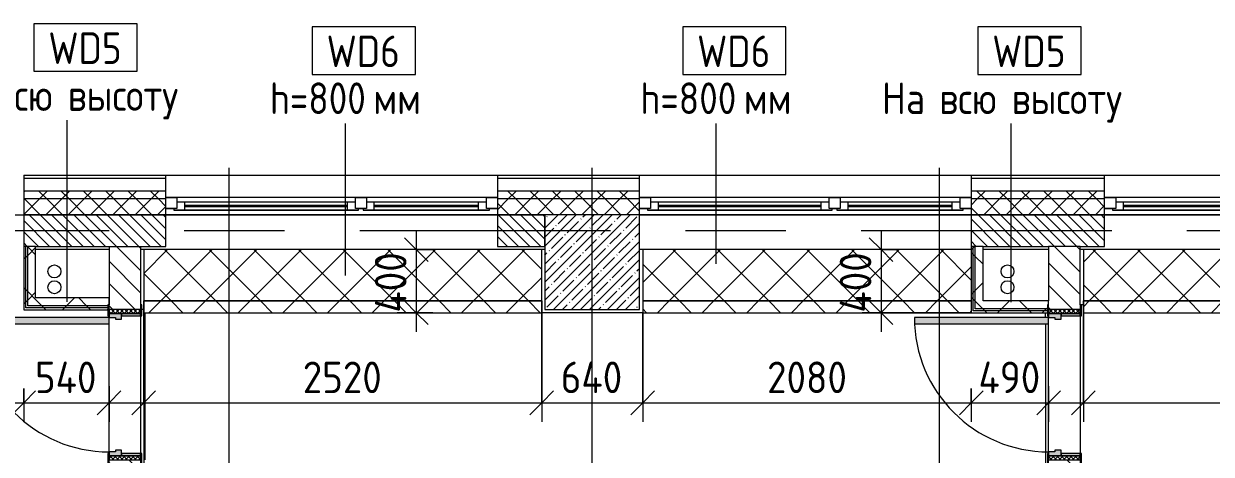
# Model space of a CAD drawing. Header units: millimetres. Extents: x 35787 to 244346, y -8553 to 29000.
# Drawn here: x 50860 to 58380, y 25585 to 28309 of the extents above; entities that cross this region are included whole.
import ezdxf

# ---------------------------------------------------------------- set-up
doc = ezdxf.new("R2010")
doc.units = ezdxf.units.MM
doc.linetypes.add('Осевая', pattern=[3175, 635, -476.25, 1587.5, -476.25])
for name, color, linetype, lineweight in [('A-ANNO-DIMS', 7, 'Continuous', 9), ('A-ANNO-DIMS-100', 7, 'Continuous', 9), ('A-DETL', 7, 'Continuous', 9), ('A-GLAZ', 7, 'Continuous', 9), ('A-WALL', 7, 'Continuous', 9), ('A-WALL-1', 7, 'Continuous', 13), ('A-WALL-IDEN', 7, 'Continuous', 9), ('I-WALL', 7, 'Continuous', 9), ('S-COLS', 7, 'Continuous', 9), ('Оси', 7, 'Continuous', 9), ('Оси-2', 7, 'Осевая', 9)]:
    doc.layers.add(name, color=color, linetype=linetype, lineweight=lineweight)
for name, color, linetype, lineweight, true_color in [('A-DOOR-1', 7, 'Continuous', 9, 0xaaaaaa), ('A-DOOR-2', 7, 'Continuous', 9, 0xe2e2e2), ('A-DOOR-FRAM-1', 7, 'Continuous', 9, 0xe2e2e2), ('A-DOOR-FRAM-2', 7, 'Continuous', 9, 0xaaaaaa), ('A-FLOR-1', 7, 'Continuous', 9, 0xaaaaaa), ('A-WALL-3', 7, 'Continuous', 13, 0x008040), ('A-WALL-4', 7, 'Continuous', 9, 0xff80c0), ('I-WALL-3', 7, 'Continuous', 9, 0x008040)]:
    doc.layers.add(name, color=color, linetype=linetype, lineweight=lineweight, true_color=true_color)
doc.styles.add('GOST Common_1', font='GOST_Common.ttf', dxfattribs={"width": 0.9, "height": 200})
doc.styles.add('ISOCPEUR_1', font='isocpeur.ttf', dxfattribs={"width": 0.9, "height": 200})
doc.dimstyles.new('ISO-2_0_0_9К_Средний_округл2_1', dxfattribs={"dimscale": 304.8, "dimtxt": 199.196235, "dimasz": 0.492126, "dimexe": 0.393701, "dimexo": 0, "dimgap": 0, "dimtad": 1, "dimdec": 0, "dimrnd": 10, "dimzin": 0, "dimdsep": 46, "dimtxsty": 'ISOCPEUR_1', "dimblk1": 'OBLIQUE', "dimblk2": 'OBLIQUE', "dimsah": 1, "dimcen": 0.09, "dimdle": 0.393701, "dimazin": 0, "dimtfac": 1, "dimtdec": 4, "dimtix": 1, "dimtmove": 0, "dimatfit": 3, "dimfxl": 1, "dimtvp": 1, "dimtolj": 1, "dimtzin": 0, "dimarcsym": 2})
pattern_1 = [(135, (1826.41, 164.685), (-14.14214, -14.14214), []), (225, (1826.41, 164.685), (14.14214, -14.14214), [])]
pattern_2 = [(45, (-296.384, 164.685), (-14.1421, 14.1421), []), (135, (-296.384, 164.685), (-14.1421, -14.1421), [])]
pattern_3 = [(135, (0, 0), (-70.71068, -70.71068), [])]
pattern_4 = [(45, (0, 0), (-70.71068, 70.71068), []), (135, (0, 0), (-70.71068, -70.71068), [])]
pattern_5 = [(45, (0, 0), (-141.42136, 141.42136), []), (135, (0, 0), (-141.42136, -141.42136), [])]
pattern_6 = [(45, (-2720, 0), (-141.42136, 141.42136), []), (135, (-2720, 0), (-141.42136, -141.42136), [])]
pattern_7 = [(45, (-6000, 0), (-141.42136, 141.42136), []), (135, (-6000, 0), (-141.42136, -141.42136), [])]

# ---------------------------------------------------------------- blocks, each defined once
blk = doc.blocks.new('110_Дверь_СКБ_1Ст_Внутренняя1 - Д-11л 950х2100-32173567-План монтажа стен и перегородок 1 этажа  в осях 12-23')
at = {"layer": 'A-DOOR-1'}
h = blk.add_hatch(dxfattribs=at)
h.set_pattern_fill('FP_30', color=256, style=0, pattern_type=2)
h.set_pattern_definition(pattern_1)
h.paths.add_polyline_path([(462.5, -100), (487.5, -100), (487.5, 100), (462.5, 100)])
at = {"layer": 'A-DOOR-2'}
h = blk.add_hatch(color=256, dxfattribs=at)
h.paths.add_polyline_path([(-437.5, 100), (-437.5, 20), (-402.5, 20), (-402.5, 60), (-412.5, 60), (-412.5, 100)])
h.paths.add_polyline_path([(427.5, 60), (427.5, 20), (462.5, 20), (462.5, 100), (437.5, 100), (437.5, 60)])
at = {"layer": 'A-DOOR-FRAM-1'}
for points in [[(397.5, 100), (437.5, 100), (437.5, 950), (397.5, 950), (397.5, 167)], [(-492.5, 100), (-422.5, 100), (-422.5, 108), (-492.5, 108)], [(447.5, 100), (517.5, 100), (517.5, 108), (447.5, 108)], [(-437.5, -100), (-422.5, -100), (-422.5, 20), (-437.5, 20)], [(447.5, -100), (462.5, -100), (462.5, 20), (447.5, 20)], [(-492.5, -108), (-422.5, -108), (-422.5, -100), (-492.5, -100)], [(447.5, -108), (517.5, -108), (517.5, -100), (447.5, -100)]]:
    blk.add_hatch(color=256, dxfattribs=at).paths.add_polyline_path(points)
at = {"layer": 'A-DOOR-FRAM-2'}
h = blk.add_hatch(dxfattribs=at)
h.set_pattern_fill('FP_31', color=256, style=0, pattern_type=2)
h.set_pattern_definition(pattern_2)
h.paths.add_polyline_path([(-462.5, -100), (-437.5, -100), (-437.5, 100), (-462.5, 100)])
at = {"layer": 'A-DOOR-1'}
for p, q in [((437.5, 950), (397.5, 950)), ((397.5, 950), (397.5, 100)), ((437.5, 100), (437.5, 950)), ((397.5, 100), (437.5, 100))]:
    blk.add_line(p, q, dxfattribs=at)
blk.add_arc((437.5, 100), 850, 90, 180, dxfattribs=at)
at = {"layer": 'A-DOOR-FRAM-2'}
for p, q in [((-422.5, 108), (-492.5, 108)), ((-492.5, 108), (-492.5, 100)), ((-492.5, 100), (-422.5, 100)), ((-437.5, 100), (-462.5, 100)), ((-462.5, 100), (-462.5, -100)), ((-412.5, 100), (-437.5, 100)), ((-437.5, 100), (-437.5, 20)), ((-437.5, -100), (-437.5, 100)), ((-422.5, 100), (-437.5, 100)), ((-437.5, 100), (-437.5, 99)), ((-437.5, 99), (-422.5, 99)), ((-422.5, 100), (-422.5, 108)), ((-422.5, 99), (-422.5, 100)), ((-412.5, 60), (-412.5, 100)), ((437.5, 100), (437.5, 60)), ((462.5, 100), (437.5, 100)), ((517.5, 108), (447.5, 108)), ((447.5, 108), (447.5, 100)), ((462.5, 100), (447.5, 100)), ((447.5, 100), (447.5, 99)), ((447.5, 100), (517.5, 100)), ((447.5, 99), (462.5, 99)), ((462.5, 20), (462.5, 100)), ((487.5, 100), (462.5, 100)), ((462.5, 100), (462.5, -100)), ((462.5, 99), (462.5, 100)), ((487.5, -100), (487.5, 100)), ((517.5, 100), (517.5, 108)), ((-437.5, 20), (-402.5, 20)), ((-422.5, 20), (-437.5, 20)), ((-437.5, 20), (-437.5, -100)), ((-422.5, -100), (-422.5, 20)), ((-402.5, 60), (-412.5, 60)), ((-402.5, 20), (-402.5, 60)), ((437.5, 60), (427.5, 60)), ((427.5, 60), (427.5, 20)), ((427.5, 20), (462.5, 20)), ((462.5, 20), (447.5, 20)), ((447.5, 20), (447.5, -100)), ((462.5, -100), (462.5, 20)), ((-422.5, -100), (-492.5, -100)), ((-492.5, -100), (-492.5, -108)), ((-492.5, -108), (-422.5, -108)), ((-462.5, -100), (-437.5, -100)), ((-437.5, -100), (-422.5, -100)), ((-422.5, -108), (-422.5, -100)), ((447.5, -100), (462.5, -100)), ((517.5, -100), (447.5, -100)), ((447.5, -100), (447.5, -108)), ((447.5, -108), (517.5, -108)), ((462.5, -100), (487.5, -100)), ((517.5, -108), (517.5, -100))]:
    blk.add_line(p, q, dxfattribs=at)
blk = doc.blocks.new('120_Окно_СКБ_2Ст - 120_Окно_СКБ_2Ст 2100х2400 _мал створка справа_-19092174-План монтажа стен и перегородок 1 этажа  в осях 12-23')
at = {"layer": 'A-GLAZ'}
for p, q in [((-1050, -75), (-1050, -5)), ((-1050, -5), (-980, -5)), ((1050, -5), (-1050, -5)), ((-980, -75), (-1050, -75)), ((-1050, -75), (-1000, -75)), ((-980, -75), (-1000, -75)), ((-1000, -75), (-1000, -85)), ((-980, -5), (-980, -75)), ((150, -35), (-980, -35)), ((-980, -35), (-980, -75)), ((-930, -85), (-930, -35)), ((-930, -55), (100, -55)), ((100, -65), (-930, -65)), ((100, -85), (100, -35)), ((150, -75), (150, -5)), ((150, -5), (220, -5)), ((150, -75), (150, -35)), ((220, -75), (150, -75)), ((170, -75), (150, -75)), ((170, -75), (200, -75)), ((170, -85), (170, -75)), ((220, -75), (200, -75)), ((200, -75), (200, -85)), ((220, -5), (220, -75)), ((980, -35), (220, -35)), ((220, -35), (220, -75)), ((270, -85), (270, -35)), ((270, -55), (930, -55)), ((930, -65), (270, -65)), ((930, -85), (930, -35)), ((980, -75), (980, -5)), ((980, -5), (1050, -5)), ((980, -75), (980, -35)), ((1050, -75), (980, -75)), ((1000, -75), (980, -75)), ((1000, -75), (1050, -75)), ((1000, -85), (1000, -75)), ((1050, -5), (1050, -75)), ((-1000, -85), (170, -85)), ((170, -85), (-1000, -85)), ((200, -85), (1000, -85)), ((1000, -85), (200, -85))]:
    blk.add_line(p, q, dxfattribs=at)
blk = doc.blocks.new('120_Окно_СКБ_2Ст - 120_Окно_СКБ_2Ст 2300х2400 _мал створка справа_-19949978-План монтажа стен и перегородок 1 этажа  в осях 12-23')
at = {"layer": 'A-GLAZ'}
for p, q in [((-1150, -75), (-1150, -5)), ((-1150, -5), (-1080, -5)), ((1150, -5), (-1150, -5)), ((-1080, -75), (-1150, -75)), ((-1150, -75), (-1100, -75)), ((-1080, -75), (-1100, -75)), ((-1100, -75), (-1100, -85)), ((-1080, -5), (-1080, -75)), ((250, -35), (-1080, -35)), ((-1080, -35), (-1080, -75)), ((-1030, -85), (-1030, -35)), ((-1030, -55), (200, -55)), ((200, -65), (-1030, -65)), ((200, -85), (200, -35)), ((250, -75), (250, -5)), ((250, -5), (320, -5)), ((250, -75), (250, -35)), ((320, -75), (250, -75)), ((270, -75), (250, -75)), ((270, -75), (300, -75)), ((270, -85), (270, -75)), ((320, -75), (300, -75)), ((300, -75), (300, -85)), ((320, -5), (320, -75)), ((1080, -35), (320, -35)), ((320, -35), (320, -75)), ((370, -85), (370, -35)), ((370, -55), (1030, -55)), ((1030, -65), (370, -65)), ((1030, -85), (1030, -35)), ((1080, -75), (1080, -5)), ((1080, -5), (1150, -5)), ((1080, -75), (1080, -35)), ((1150, -75), (1080, -75)), ((1100, -75), (1080, -75)), ((1100, -75), (1150, -75)), ((1100, -85), (1100, -75)), ((1150, -5), (1150, -75)), ((-1100, -85), (270, -85)), ((270, -85), (-1100, -85)), ((300, -85), (1100, -85)), ((1100, -85), (300, -85))]:
    blk.add_line(p, q, dxfattribs=at)
blk = doc.blocks.new('110_Дверь_СКБ_1Ст_Внутренняя1 - Д-26л 950х2100 EIW30-32941023-План монтажа стен и перегородок 1 этажа  в осях 12-23')
at = {"layer": 'A-DOOR-1'}
h = blk.add_hatch(dxfattribs=at)
h.set_pattern_fill('FP_30', color=256, style=0, pattern_type=2)
h.set_pattern_definition(pattern_1)
h.paths.add_polyline_path([(462.5, -100), (487.5, -100), (487.5, 100), (462.5, 100), (462.5, 21)])
at = {"layer": 'A-DOOR-2'}
h = blk.add_hatch(color=256, dxfattribs=at)
h.paths.add_polyline_path([(-437.5, 21), (-437.5, 20), (-402.5, 21), (-402.5, 60), (-412.5, 60), (-412.5, 100), (-437.5, 100)])
h.paths.add_polyline_path([(427.5, 60), (427.5, 20), (462.5, 21), (462.5, 100), (437.5, 100), (437.5, 60)])
at = {"layer": 'A-DOOR-FRAM-1'}
for points in [[(397.5, 100), (437.5, 100), (437.5, 950), (397.5, 950), (397.5, 746.5)], [(-492.5, 100), (-422.5, 100), (-422.5, 108), (-492.5, 108)], [(447.5, 100), (517.5, 100), (517.5, 108), (447.5, 108)], [(-437.5, -100), (-422.5, -100), (-422.5, 20), (-437.5, 20)], [(447.5, -100), (462.5, -100), (462.5, 20), (447.5, 20)], [(-492.5, -108), (-422.5, -108), (-422.5, -100), (-492.5, -100)], [(447.5, -108), (517.5, -108), (517.5, -100), (447.5, -100)]]:
    blk.add_hatch(color=256, dxfattribs=at).paths.add_polyline_path(points)
at = {"layer": 'A-DOOR-FRAM-2'}
h = blk.add_hatch(dxfattribs=at)
h.set_pattern_fill('FP_31', color=256, style=0, pattern_type=2)
h.set_pattern_definition(pattern_2)
h.paths.add_polyline_path([(-462.5, -100), (-437.5, -100), (-437.5, 100), (-462.5, 100), (-462.5, 21)])
at = {"layer": 'A-DOOR-1'}
for p, q in [((437.5, 950), (397.5, 950)), ((397.5, 950), (397.5, 100)), ((437.5, 100), (437.5, 950)), ((397.5, 100), (437.5, 100))]:
    blk.add_line(p, q, dxfattribs=at)
blk.add_arc((437.5, 100), 850, 90, 180, dxfattribs=at)
at = {"layer": 'A-DOOR-FRAM-2'}
for p, q in [((-422.5, 108), (-492.5, 108)), ((-492.5, 108), (-492.5, 100)), ((-492.5, 100), (-422.5, 100)), ((-437.5, 100), (-462.5, 100)), ((-462.5, 100), (-462.5, -100)), ((-412.5, 100), (-437.5, 100)), ((-437.5, 100), (-437.5, 20)), ((-437.5, -100), (-437.5, 100)), ((-422.5, 100), (-437.5, 100)), ((-437.5, 100), (-437.5, 99)), ((-437.5, 99), (-422.5, 99)), ((-422.5, 100), (-422.5, 108)), ((-422.5, 99), (-422.5, 100)), ((-412.5, 60), (-412.5, 100)), ((437.5, 100), (437.5, 60)), ((462.5, 100), (437.5, 100)), ((517.5, 108), (447.5, 108)), ((447.5, 108), (447.5, 100)), ((462.5, 100), (447.5, 100)), ((447.5, 100), (447.5, 99)), ((447.5, 100), (517.5, 100)), ((447.5, 99), (462.5, 99)), ((462.5, 20), (462.5, 100)), ((487.5, 100), (462.5, 100)), ((462.5, 100), (462.5, -100)), ((462.5, 99), (462.5, 100)), ((487.5, -100), (487.5, 100)), ((517.5, 100), (517.5, 108)), ((-437.5, 20), (-402.5, 20)), ((-422.5, 20), (-437.5, 20)), ((-437.5, 20), (-437.5, -100)), ((-422.5, -100), (-422.5, 20)), ((-402.5, 60), (-412.5, 60)), ((-402.5, 20), (-402.5, 60)), ((437.5, 60), (427.5, 60)), ((427.5, 60), (427.5, 20)), ((427.5, 20), (462.5, 20)), ((462.5, 20), (447.5, 20)), ((447.5, 20), (447.5, -100)), ((462.5, -100), (462.5, 20)), ((-422.5, -100), (-492.5, -100)), ((-492.5, -100), (-492.5, -108)), ((-492.5, -108), (-422.5, -108)), ((-462.5, -100), (-437.5, -100)), ((-437.5, -100), (-422.5, -100)), ((-422.5, -108), (-422.5, -100)), ((447.5, -100), (462.5, -100)), ((517.5, -100), (447.5, -100)), ((447.5, -100), (447.5, -108)), ((447.5, -108), (517.5, -108)), ((462.5, -100), (487.5, -100)), ((517.5, -108), (517.5, -100))]:
    blk.add_line(p, q, dxfattribs=at)
blk = doc.blocks.new('Зашивка приборов отопления7 - Зашивка приборов отопления-33277170-План монтажа стен и перегородок 1 этажа  в осях 12-23')
at = {"layer": 'A-WALL-4'}
h = blk.add_hatch(dxfattribs=at)
h.set_pattern_fill('FP_78', color=256, style=0, pattern_type=2)
h.set_pattern_definition(pattern_5)
h.paths.add_polyline_path([(54140, 26555), (54140, 26880), (51619.5, 26880), (51619.5, 26555), (52930, 26555)])
h = blk.add_hatch(dxfattribs=at)
h.set_pattern_fill('FP_78', color=256, style=0, pattern_type=2)
h.set_pattern_definition(pattern_5)
h.paths.add_polyline_path([(51619.5, 26480), (54140, 26480), (54140, 26555), (51619.5, 26555)])
for p, q in [((51619.5, 26880), (51619.5, 26555)), ((54140, 26880), (51619.5, 26880)), ((54140, 26555), (54140, 26880)), ((51619.5, 26555), (54140, 26555)), ((54140, 26555), (51619.5, 26555)), ((51619.5, 26555), (51619.5, 26480)), ((54140, 26480), (54140, 26555)), ((51619.5, 26480), (54140, 26480))]:
    blk.add_line(p, q, dxfattribs=at)
blk = doc.blocks.new('Зашивка приборов отопления8 - Зашивка приборов отопления-33277697-План монтажа стен и перегородок 1 этажа  в осях 12-23')
at = {"layer": 'A-WALL-4'}
h = blk.add_hatch(dxfattribs=at)
h.set_pattern_fill('FP_85', color=256, style=0, pattern_type=2)
h.set_pattern_definition(pattern_6)
h.paths.add_polyline_path([(54140, 26555), (54140, 26880), (52060.5, 26880), (52060.5, 26555), (53112, 26555)])
h = blk.add_hatch(dxfattribs=at)
h.set_pattern_fill('FP_85', color=256, style=0, pattern_type=2)
h.set_pattern_definition(pattern_6)
h.paths.add_polyline_path([(53112, 26480), (54140, 26480), (54140, 26555), (52060.2, 26555), (52060.2, 26480)])
for p, q in [((52060.5, 26880), (52060.5, 26555)), ((54140, 26880), (52060.5, 26880)), ((54140, 26555), (52060.2, 26555)), ((52060.2, 26555), (52060.2, 26480)), ((52060.5, 26555), (54140, 26555)), ((52060.2, 26480), (54140, 26480))]:
    blk.add_line(p, q, dxfattribs=at)
blk = doc.blocks.new('Зашивка приборов отопления9 - Зашивка приборов отопления-33277916-План монтажа стен и перегородок 1 этажа  в осях 12-23')
at = {"layer": 'A-WALL-4'}
h = blk.add_hatch(dxfattribs=at)
h.set_pattern_fill('FP_86', color=256, style=0, pattern_type=2)
h.set_pattern_definition(pattern_7)
h.paths.add_polyline_path([(54140, 26555), (54140, 26880), (51570, 26880), (51570, 26555), (52734, 26555)])
h = blk.add_hatch(dxfattribs=at)
h.set_pattern_fill('FP_86', color=256, style=0, pattern_type=2)
h.set_pattern_definition(pattern_7)
h.paths.add_polyline_path([(51570, 26480), (54140, 26480), (54140, 26555), (51570, 26555)])
for p, q in [((51570, 26880), (51570, 26555)), ((54140, 26880), (51570, 26880)), ((54140, 26555), (54140, 26880)), ((51570, 26555), (54140, 26555)), ((54140, 26555), (51570, 26555)), ((51570, 26555), (51570, 26480)), ((54140, 26480), (54140, 26555)), ((51570, 26480), (54140, 26480))]:
    blk.add_line(p, q, dxfattribs=at)
blk = doc.blocks.new('DIMBLOCK53-План монтажа стен и перегородок 1 этажа  в осях 12-23')
at = {"layer": 'A-ANNO-DIMS-100'}
for p, q in [((56288.7, 27000), (56288.7, 26360)), ((56394.8, 26880), (56168.7, 26880)), ((56288.7, 26880), (56394.8, 26880)), ((56860, 26480), (56168.7, 26480)), ((56288.7, 26480), (56860, 26480))]:
    blk.add_line(p, q, dxfattribs=at)
at = {"layer": 'A-ANNO-DIMS-100', "lineweight": 20}
for p, q in [((56288.7, 26880), (56213.7, 26955)), ((56288.7, 26880), (56363.7, 26805)), ((56288.7, 26480), (56213.7, 26555)), ((56288.7, 26480), (56363.7, 26405))]:
    blk.add_line(p, q, dxfattribs=at)
at = {"layer": 'A-ANNO-DIMS-100', "color": 0, "insert": (56027.4, 26480.8), "char_height": 200, "width": 478.071, "attachment_point": 1, "rotation": 90, "line_spacing_factor": 1.149209, "style": 'ISOCPEUR_1'}
blk.add_mtext('400', dxfattribs=at)
blk = doc.blocks.new('_Oblique')
at = {"color": 0, "linetype": 'ByBlock', "lineweight": -2}
blk.add_line((-0.5, -0.5), (0.5, 0.5), dxfattribs=at)
blk = doc.blocks.new('DIMBLOCK54-План монтажа стен и перегородок 1 этажа  в осях 12-23')
at = {"layer": 'A-ANNO-DIMS-100'}
for p, q in [((56860, 26000), (56860, 25790.1)), ((56860, 25910.1), (56860, 26000)), ((57350, 26016.2), (57350, 25790.1)), ((57350, 25910.1), (57350, 26016.2)), ((56740, 25910.1), (57470, 25910.1))]:
    blk.add_line(p, q, dxfattribs=at)
at = {"layer": 'A-ANNO-DIMS-100', "lineweight": 20}
for p, q in [((56860, 25910.1), (56935, 25985.1)), ((57350, 25910.1), (57425, 25985.1)), ((56860, 25910.1), (56785, 25835.1)), ((57350, 25910.1), (57275, 25835.1))]:
    blk.add_line(p, q, dxfattribs=at)
at = {"layer": 'A-ANNO-DIMS-100', "color": 0, "insert": (56905.8, 26171.4), "char_height": 200, "width": 478.071, "attachment_point": 1, "line_spacing_factor": 1.149209, "style": 'ISOCPEUR_1'}
blk.add_mtext('490', dxfattribs=at)
blk = doc.blocks.new('М_стена2 - Типоразмер-30678229-План монтажа стен и перегородок 1 этажа  в осях 12-23')
at = {"layer": 'A-WALL-IDEN'}
for p, q in [((3.258, 1.523), (-3.273, 1.523)), ((-3.273, 1.523), (-3.273, -1.477)), ((3.258, -1.477), (3.258, 1.523)), ((-3.273, -1.477), (3.258, -1.477))]:
    blk.add_line(p, q, dxfattribs=at)
blk = doc.blocks.new('DIMBLOCK58-План монтажа стен и перегородок 1 этажа  в осях 12-23')
at = {"layer": 'A-ANNO-DIMS-100'}
for p, q in [((50860, 26000), (50860, 25790.1)), ((50860, 25910.1), (50860, 26000)), ((51400, 26016.2), (51400, 25790.1)), ((51400, 25910.1), (51400, 26016.2)), ((50740, 25910.1), (51520, 25910.1))]:
    blk.add_line(p, q, dxfattribs=at)
at = {"layer": 'A-ANNO-DIMS-100', "lineweight": 20}
for p, q in [((50860, 25910.1), (50935, 25985.1)), ((51400, 25910.1), (51475, 25985.1)), ((50860, 25910.1), (50785, 25835.1)), ((51400, 25910.1), (51325, 25835.1))]:
    blk.add_line(p, q, dxfattribs=at)
at = {"layer": 'A-ANNO-DIMS-100', "color": 0, "insert": (50930.8, 26171.4), "char_height": 200, "width": 478.071, "attachment_point": 1, "line_spacing_factor": 1.149209, "style": 'ISOCPEUR_1'}
blk.add_mtext('540', dxfattribs=at)
blk = doc.blocks.new('DIMBLOCK82-План монтажа стен и перегородок 1 этажа  в осях 12-23')
at = {"layer": 'A-ANNO-DIMS-100'}
for p, q in [((53345.2, 27000), (53345.2, 26360)), ((53451.3, 26880), (53225.2, 26880)), ((53345.2, 26880), (53451.3, 26880)), ((53451.3, 26480), (53225.2, 26480)), ((53345.2, 26480), (53451.3, 26480))]:
    blk.add_line(p, q, dxfattribs=at)
at = {"layer": 'A-ANNO-DIMS-100', "lineweight": 20}
for p, q in [((53345.2, 26880), (53270.2, 26955)), ((53345.2, 26880), (53420.2, 26805)), ((53345.2, 26480), (53270.2, 26555)), ((53345.2, 26480), (53420.2, 26405))]:
    blk.add_line(p, q, dxfattribs=at)
at = {"layer": 'A-ANNO-DIMS-100', "color": 0, "insert": (53083.9, 26480.8), "char_height": 200, "width": 478.071, "attachment_point": 1, "rotation": 90, "line_spacing_factor": 1.149209, "style": 'ISOCPEUR_1'}
blk.add_mtext('400', dxfattribs=at)
blk = doc.blocks.new('DIMBLOCK83-План монтажа стен и перегородок 1 этажа  в осях 12-23')
at = {"layer": 'A-ANNO-DIMS-100'}
for p, q in [((51619.5, 26555), (51619.5, 25790.1)), ((51619.5, 25910.1), (51619.5, 26555)), ((54140, 26555), (54140, 25790.1)), ((54140, 25910.1), (54140, 26555)), ((51499.5, 25910.1), (54140, 25910.1))]:
    blk.add_line(p, q, dxfattribs=at)
at = {"layer": 'A-ANNO-DIMS-100', "lineweight": 20}
for p, q in [((51619.5, 25910.1), (51694.5, 25985.1)), ((54140, 25910.1), (54215, 25985.1)), ((51619.5, 25910.1), (51544.5, 25835.1)), ((54140, 25910.1), (54065, 25835.1))]:
    blk.add_line(p, q, dxfattribs=at)
at = {"layer": 'A-ANNO-DIMS-100', "color": 0, "insert": (52626.9, 26171.4), "char_height": 200, "width": 606.782, "attachment_point": 1, "line_spacing_factor": 1.149209, "style": 'ISOCPEUR_1'}
blk.add_mtext('2520', dxfattribs=at)
blk = doc.blocks.new('DIMBLOCK84-План монтажа стен и перегородок 1 этажа  в осях 12-23')
at = {"layer": 'A-ANNO-DIMS-100'}
for p, q in [((54140, 26555), (54140, 25790.1)), ((54140, 25910.1), (54140, 26555)), ((54780.2, 26480), (54780.2, 25790.1)), ((54780.2, 25910.1), (54780.2, 26480)), ((54140, 25910.1), (54780.2, 25910.1))]:
    blk.add_line(p, q, dxfattribs=at)
at = {"layer": 'A-ANNO-DIMS-100', "lineweight": 20}
for p, q in [((54140, 25910.1), (54215, 25985.1)), ((54780.2, 25910.1), (54855.2, 25985.1)), ((54140, 25910.1), (54065, 25835.1)), ((54780.2, 25910.1), (54705.2, 25835.1))]:
    blk.add_line(p, q, dxfattribs=at)
at = {"layer": 'A-ANNO-DIMS-100', "color": 0, "insert": (54260.9, 26171.4), "char_height": 200, "width": 478.071, "attachment_point": 1, "line_spacing_factor": 1.149209, "style": 'ISOCPEUR_1'}
blk.add_mtext('640', dxfattribs=at)
blk = doc.blocks.new('DIMBLOCK85-План монтажа стен и перегородок 1 этажа  в осях 12-23')
at = {"layer": 'A-ANNO-DIMS-100'}
for p, q in [((54780.2, 26480), (54780.2, 25790.1)), ((54780.2, 25910.1), (54780.2, 26480)), ((56860, 26000), (56860, 25790.1)), ((56860, 25910.1), (56860, 26000)), ((54780.2, 25910.1), (56980, 25910.1))]:
    blk.add_line(p, q, dxfattribs=at)
at = {"layer": 'A-ANNO-DIMS-100', "lineweight": 20}
for p, q in [((54780.2, 25910.1), (54855.2, 25985.1)), ((56860, 25910.1), (56935, 25985.1)), ((54780.2, 25910.1), (54705.2, 25835.1)), ((56860, 25910.1), (56785, 25835.1))]:
    blk.add_line(p, q, dxfattribs=at)
at = {"layer": 'A-ANNO-DIMS-100', "color": 0, "insert": (55567.3, 26171.4), "char_height": 200, "width": 606.782, "attachment_point": 1, "line_spacing_factor": 1.149209, "style": 'ISOCPEUR_1'}
blk.add_mtext('2080', dxfattribs=at)
blk = doc.blocks.new('DIMBLOCK86-План монтажа стен и перегородок 1 этажа  в осях 12-23')
at = {"layer": 'A-ANNO-DIMS-100'}
for p, q in [((57570, 26555), (57570, 25790.1)), ((57570, 25910.1), (57570, 26555)), ((60140, 26555), (60140, 25790.1)), ((60140, 25910.1), (60140, 26555)), ((57450, 25910.1), (60260, 25910.1))]:
    blk.add_line(p, q, dxfattribs=at)
at = {"layer": 'A-ANNO-DIMS-100', "lineweight": 20}
for p, q in [((57570, 25910.1), (57645, 25985.1)), ((60140, 25910.1), (60215, 25985.1)), ((57570, 25910.1), (57495, 25835.1)), ((60140, 25910.1), (60065, 25835.1))]:
    blk.add_line(p, q, dxfattribs=at)
at = {"layer": 'A-ANNO-DIMS-100', "color": 0, "insert": (58602.2, 26171.4), "char_height": 200, "width": 606.782, "attachment_point": 1, "line_spacing_factor": 1.149209, "style": 'ISOCPEUR_1'}
blk.add_mtext('2570', dxfattribs=at)

msp = doc.modelspace()

# ---------------------------------------------------------------- hatches: boundary and pattern name
at = {"layer": 'A-WALL'}
h = msp.add_hatch(dxfattribs=at)
h.set_pattern_fill('FP_17', color=256, style=0, pattern_type=2)
h.set_pattern_definition(pattern_4)
h.paths.add_polyline_path([(84505.7, 27200), (84505.7, 27250), (80350, 27250), (80350, 27200), (83401, 27200)])
h.paths.add_polyline_path([(74250, 27200), (74250, 27250), (72910, 27250), (72910, 27200), (73969.5, 27200)])
h.paths.add_polyline_path([(76350, 27200), (77250, 27200), (77250, 27250), (76350, 27250)])
h.paths.add_polyline_path([(70810, 27200), (70810, 27250), (68210, 27250), (68210, 27200), (70342, 27200)])
h.paths.add_polyline_path([(67110, 27200), (67110, 27250), (66160, 27250), (66160, 27200), (66714.5, 27200)])
h.paths.add_polyline_path([(54760, 27200), (54760, 27250), (53860, 27250), (53860, 27200), (54381, 27200)])
h.paths.add_polyline_path([(61060, 27200), (61060, 27250), (60005, 27250), (60005, 27200), (60185, 27200)])
h.paths.add_polyline_path([(57283, 27200), (57705, 27200), (57705, 27250), (56860, 27250), (56860, 27200)])
h.paths.add_polyline_path([(51760, 27200), (51760, 27250), (50860, 27250), (50860, 27200), (51479, 27200)])
h.paths.add_polyline_path([(47660, 27200), (48760, 27200), (48760, 27250), (47660, 27250)])
h.paths.add_polyline_path([(42160, 27200), (44560, 27200), (44560, 27250), (42160, 27250)])
h = msp.add_hatch(dxfattribs=at)
h.set_pattern_fill('FP_17', color=256, style=0, pattern_type=2)
h.set_pattern_definition(pattern_4)
h.paths.add_polyline_path([(76750, 27100), (77250, 27100), (77250, 27200), (76350, 27200), (76350, 27100)])
h.paths.add_polyline_path([(84505.7, 27100), (84505.7, 27200), (80350, 27200), (80350, 27100), (83401, 27100)])
h.paths.add_polyline_path([(73244, 27100), (74250, 27100), (74250, 27200), (72910, 27200), (72910, 27100)])
h.paths.add_polyline_path([(70310, 27100), (70810, 27100), (70810, 27200), (68210, 27200), (68210, 27110), (68242, 27110), (68242, 27102), (68210, 27102), (68210, 27100), (68891, 27100)])
h.paths.add_polyline_path([(66760, 27100), (67110, 27100), (67110, 27102), (67078, 27102), (67078, 27110), (67110, 27110), (67110, 27200), (66160, 27200), (66160, 27100), (66714.5, 27100)])
h.paths.add_polyline_path([(60760, 27100), (61060, 27100), (61060, 27200), (60005, 27200), (60005, 27100), (60185, 27100)])
h.paths.add_polyline_path([(54760, 27100), (54760, 27200), (53860, 27200), (53860, 27100), (54381, 27100)])
h.paths.add_polyline_path([(51479, 27100), (51760, 27100), (51760, 27200), (50860, 27200), (50860, 27100)])
h.paths.add_polyline_path([(56860, 27100), (57705, 27100), (57705, 27200), (56860, 27200)])
h.paths.add_polyline_path([(48160, 27100), (48760, 27100), (48760, 27200), (47660, 27200), (47660, 27100)])
h.paths.add_polyline_path([(44224.1, 27100), (44560, 27100), (44560, 27200), (42160, 27200), (42160, 27100), (42773.1, 27100)])
h = msp.add_hatch(dxfattribs=at)
h.set_pattern_fill('FP_21', color=256, style=0, pattern_type=2)
h.set_pattern_definition([(135, (0, 0), (-35.35534, -35.35534), [])])
h.paths.add_polyline_path([(74250, 26900), (74250, 27100), (74040, 27100), (74040, 26900)])
h.paths.add_polyline_path([(73540, 26900), (73540, 27100), (72910, 27100), (72910, 26900), (73244, 26900)])
h.paths.add_polyline_path([(80650, 26900), (80650, 27100), (80350, 27100), (80350, 26900), (80499, 26900)])
h.paths.add_polyline_path([(76350, 26900), (76750, 26900), (76750, 27100), (76350, 27100)])
h.paths.add_polyline_path([(68410, 26900), (70310, 26900), (70310, 27100), (68206, 27100), (68206, 26900), (68310, 26900)])
h.paths.add_polyline_path([(66760, 26900), (67060, 26900), (67060, 27100), (66760, 27100), (66760, 27086.2)])
h.paths.add_polyline_path([(57350, 26900), (57705, 26900), (57705, 27100), (56860, 27100), (56860, 26900), (57283, 26900)])
h.paths.add_polyline_path([(60160, 26900), (60160, 27100), (60005, 27100), (60005, 26900)])
h.paths.add_polyline_path([(54160, 26900), (54160, 27100), (53860, 27100), (53860, 26900), (54018.3, 26900)])
h.paths.add_polyline_path([(60760, 26900), (61060, 26900), (61060, 27100), (60760, 27100)])
h.paths.add_polyline_path([(51400, 26900), (51760, 26900), (51760, 27100), (50860, 27100), (50860, 26900)])
h.paths.add_polyline_path([(47660, 26900), (48160, 26900), (48160, 27100), (47660, 27100)])
h.paths.add_polyline_path([(44224.1, 26900), (44560, 26900), (44560, 27100), (42760, 27100), (42760, 26900), (42773.1, 26900)])
at = {"layer": 'I-WALL'}
h = msp.add_hatch(dxfattribs=at)
h.set_pattern_fill('FP_20', color=256, style=0, pattern_type=2)
h.set_pattern_definition(pattern_3)
h.paths.add_polyline_path([(51400, 20520), (51600, 20520), (51600, 23970), (51400, 23970), (51400, 20880.8)])
h.paths.add_polyline_path([(51600, 24970), (51600, 25550), (51400, 25550), (51400, 24970)])
h.paths.add_polyline_path([(51479, 26500), (51600, 26500), (51600, 26900), (51400, 26900), (51400, 26500)])
h = msp.add_hatch(dxfattribs=at)
h.set_pattern_fill('FP_20', color=256, style=0, pattern_type=2)
h.set_pattern_definition(pattern_3)
h.paths.add_polyline_path([(57350, 24750), (57550, 24750), (57550, 25550), (57350, 25550), (57350, 25520)])
h.paths.add_polyline_path([(57350, 26500), (57550, 26500), (57550, 26900), (57350, 26900), (57350, 26530)])
at = {"layer": 'I-WALL-3'}
h = msp.add_hatch(dxfattribs=at)
h.set_pattern_fill('FP_78', color=256, style=0, pattern_type=2)
h.set_pattern_definition(pattern_5)
h.paths.add_polyline_path([(50872.5, 26499), (50872.5, 26900), (50860, 26900), (50860, 26499)])
h = msp.add_hatch(dxfattribs=at)
h.set_pattern_fill('FP_78', color=256, style=0, pattern_type=2)
h.set_pattern_definition(pattern_5)
h.paths.add_polyline_path([(50885, 26511.5), (50885, 26900), (50872.5, 26900), (50872.5, 26511.5)])
h = msp.add_hatch(dxfattribs=at)
h.set_pattern_fill('FP_78', color=256, style=0, pattern_type=2)
h.set_pattern_definition(pattern_5)
h.paths.add_polyline_path([(50885, 26524), (50935, 26524), (50935, 26900), (50885, 26900), (50885, 26569)])
h = msp.add_hatch(dxfattribs=at)
h.set_pattern_fill('FP_78', color=256, style=0, pattern_type=2)
h.set_pattern_definition(pattern_5)
h.paths.add_polyline_path([(56860, 26480), (56872.5, 26480), (56872.5, 26900), (56860, 26900), (56860, 26569)])
h = msp.add_hatch(dxfattribs=at)
h.set_pattern_fill('FP_78', color=256, style=0, pattern_type=2)
h.set_pattern_definition(pattern_5)
h.paths.add_polyline_path([(56872.5, 26492.5), (56885, 26492.5), (56885, 26900), (56872.5, 26900), (56872.5, 26569)])
h = msp.add_hatch(dxfattribs=at)
h.set_pattern_fill('FP_78', color=256, style=0, pattern_type=2)
h.set_pattern_definition(pattern_5)
h.paths.add_polyline_path([(56885, 26505), (56935, 26505), (56935, 26900), (56885, 26900), (56885, 26569)])
h = msp.add_hatch(dxfattribs=at)
h.set_pattern_fill('FP_78', color=256, style=0, pattern_type=2)
h.set_pattern_definition(pattern_5)
h.paths.add_polyline_path([(50935, 26524), (51392, 26524), (51392, 26530), (51400, 26530), (51400, 26574), (50935, 26574), (50935, 26569)])
h = msp.add_hatch(dxfattribs=at)
h.set_pattern_fill('FP_78', color=256, style=0, pattern_type=2)
h.set_pattern_definition(pattern_5)
h.paths.add_polyline_path([(57342, 26505), (57342, 26530), (57350, 26530), (57350, 26555), (56935, 26555), (56935, 26505), (57283, 26505)])
h = msp.add_hatch(dxfattribs=at)
h.set_pattern_fill('FP_78', color=256, style=0, pattern_type=2)
h.set_pattern_definition(pattern_5)
h.paths.add_polyline_path([(51392, 26499), (51392, 26511.5), (50872.5, 26511.5), (50872.5, 26499), (50935, 26499)])
h = msp.add_hatch(dxfattribs=at)
h.set_pattern_fill('FP_78', color=256, style=0, pattern_type=2)
h.set_pattern_definition(pattern_5)
h.paths.add_polyline_path([(51392, 26511.5), (51392, 26524), (50885, 26524), (50885, 26511.5), (50935, 26511.5)])
h = msp.add_hatch(dxfattribs=at)
h.set_pattern_fill('FP_78', color=256, style=0, pattern_type=2)
h.set_pattern_definition(pattern_5)
h.paths.add_polyline_path([(57342, 26480), (57342, 26492.5), (56872.5, 26492.5), (56872.5, 26480), (57283, 26480)])
h = msp.add_hatch(dxfattribs=at)
h.set_pattern_fill('FP_78', color=256, style=0, pattern_type=2)
h.set_pattern_definition(pattern_5)
h.paths.add_polyline_path([(57342, 26492.5), (57342, 26505), (56885, 26505), (56885, 26492.5), (57283, 26492.5)])
at = {"layer": 'S-COLS'}
h = msp.add_hatch(dxfattribs=at)
h.set_pattern_fill('FP_1', color=256, style=0, pattern_type=2)
h.set_pattern_definition([(45, (0, 0), (-57.02463, 57.02463), []), (45, (57.025, 0), (-57.02463, 57.02463), [100.806, -20.161, 3.353, -16.808])])
h.paths.add_polyline_path([(54760, 26500), (54760, 27100), (54160, 27100), (54160, 26500), (54381, 26500)])

# ---------------------------------------------------------------- linework, layer by layer
at = {"layer": 'A-DETL'}
for centre in [(51054.1, 26741.7), (57089.6, 26741.7), (51054.1, 26641.7), (57089.6, 26641.7)]:
    msp.add_circle(centre, 41, dxfattribs=at)
at = {"layer": 'A-FLOR-1'}
for p, q in [((54780, 26860), (54780, 26480)), ((51619.5, 26500), (51608, 26500)), ((51620, 26480), (51620, 23990)), ((51628, 25550), (51628, 26480)), ((54780, 26480), (54140, 26480)), ((57330, 26450), (57330, 26480)), ((57570, 26530), (57558, 26530)), ((57330, 26410), (57330, 24730))]:
    msp.add_line(p, q, dxfattribs=at)
at = {"layer": 'A-WALL'}
for p, q in [((50860, 27350), (50860, 27100)), ((50860, 27350), (67110, 27350)), ((51760, 27100), (51760, 27350)), ((53860, 27350), (53860, 27100)), ((54760, 27100), (54760, 27350)), ((56860, 27350), (56860, 27100)), ((57705, 27100), (57705, 27350)), ((50860, 27100), (50860, 26900)), ((51760, 26900), (51760, 27100)), ((53860, 27100), (51760, 27100)), ((53860, 27100), (53860, 26900)), ((54160, 26900), (54160, 27100)), ((56860, 27100), (54160, 27100)), ((56860, 27100), (56860, 26900)), ((57705, 26900), (57705, 27100)), ((60005, 27100), (57705, 27100)), ((50935, 26900), (51400, 26900)), ((51600, 26900), (51760, 26900)), ((53860, 26900), (54160, 26900)), ((56935, 26900), (57350, 26900)), ((57550, 26900), (57705, 26900))]:
    msp.add_line(p, q, dxfattribs=at)
at = {"layer": 'A-WALL-1'}
for p, q in [((51760, 27330), (50860, 27330)), ((54760, 27330), (53860, 27330)), ((57705, 27330), (56860, 27330)), ((51760, 27250), (50860, 27250)), ((54760, 27250), (53860, 27250)), ((57705, 27250), (56860, 27250)), ((51760, 27200), (50860, 27200)), ((54760, 27200), (53860, 27200)), ((57705, 27200), (56860, 27200)), ((51760, 27100), (50860, 27100)), ((50860, 27100), (51760, 27100)), ((54160, 27100), (53860, 27100)), ((53860, 27100), (54160, 27100)), ((57705, 27100), (56860, 27100)), ((56860, 27100), (57705, 27100)), ((51400, 26900), (51600, 26900)), ((57550, 26900), (57350, 26900))]:
    msp.add_line(p, q, dxfattribs=at)
at = {"layer": 'A-WALL-3'}
for p, q in [((50872.5, 26511.5), (50872.5, 26900)), ((50885, 26524), (50885, 26900)), ((56872.5, 26492.5), (56872.5, 26900)), ((56885, 26505), (56885, 26900)), ((51392, 26511.5), (50872.5, 26511.5)), ((51392, 26524), (50885, 26524)), ((57342, 26492.5), (56872.5, 26492.5)), ((57342, 26505), (56885, 26505))]:
    msp.add_line(p, q, dxfattribs=at)
at = {"layer": 'A-WALL-IDEN'}
for p, q in [((51135.6, 26550.3), (51135.6, 27697.9)), ((52897.6, 26715.9), (52897.6, 27677.9)), ((55243.9, 26790.6), (55243.9, 27677.9)), ((57113, 26547), (57113, 27677.9))]:
    msp.add_line(p, q, dxfattribs=at)
at = {"layer": 'I-WALL'}
for p, q in [((48760, 27100), (50860, 27100)), ((51760, 27100), (53860, 27100)), ((54760, 27100), (56860, 27100)), ((57705, 27100), (60005, 27100)), ((51400, 26880), (50935, 26880)), ((51400, 26900), (51400, 26530)), ((51600, 26900), (51600, 26530)), ((54160, 26880), (51600, 26880)), ((56860, 26880), (54760, 26880)), ((57350, 26880), (56935, 26880)), ((57350, 26900), (57350, 26555)), ((57550, 26530), (57550, 26900)), ((60160, 26880), (57550, 26880)), ((51400, 25600), (51400, 26410)), ((51600, 26460), (51600, 25590)), ((57350, 25600), (57350, 26410)), ((57550, 26460), (57550, 25590))]:
    msp.add_line(p, q, dxfattribs=at)
at = {"layer": 'I-WALL-3'}
for p, q in [((50860, 26900), (50860, 26499)), ((50935, 26900), (50860, 26900)), ((50935, 26574), (50935, 26900)), ((56860, 26900), (56860, 26480)), ((56935, 26900), (56860, 26900)), ((56935, 26555), (56935, 26900)), ((51400, 26574), (50935, 26574)), ((51400, 26530), (51400, 26574)), ((57350, 26555), (56935, 26555)), ((57350, 26530), (57350, 26555)), ((50860, 26499), (51392, 26499)), ((56860, 26480), (57342, 26480))]:
    msp.add_line(p, q, dxfattribs=at)
at = {"layer": 'S-COLS'}
for p, q in [((54760, 27100), (54160, 27100)), ((54160, 27100), (54160, 26900)), ((54760, 26500), (54760, 27100)), ((54160, 26900), (54160, 26500)), ((54160, 26500), (54760, 26500))]:
    msp.add_line(p, q, dxfattribs=at)
at = {"layer": 'Оси'}
for p, q in [((52160, 24898.1), (52160, 27398.1)), ((54460, 24898.1), (54460, 27398.1)), ((56660, 24898.1), (56660, 27398.1))]:
    msp.add_line(p, q, dxfattribs=at)
at = {"layer": 'Оси-2'}
msp.add_line((39176.2, 27000), (82200, 27000), dxfattribs=at)

# ---------------------------------------------------------------- block references
at = {"layer": 'A-DOOR-1'}
for name, p, rotation in [('110_Дверь_СКБ_1Ст_Внутренняя1 - Д-26л 950х2100 EIW30-32941023-План монтажа стен и перегородок 1 этажа  в осях 12-23', (51500, 26012.5), 89.9999999999999), ('110_Дверь_СКБ_1Ст_Внутренняя1 - Д-11л 950х2100-32173567-План монтажа стен и перегородок 1 этажа  в осях 12-23', (57450, 26012.5), 89.99999999999991)]:
    msp.add_blockref(name, p, dxfattribs=dict(at, rotation=rotation))
at = {"layer": 'A-GLAZ'}
for name, p in [('120_Окно_СКБ_2Ст - 120_Окно_СКБ_2Ст 2100х2400 _мал створка справа_-19092174-План монтажа стен и перегородок 1 этажа  в осях 12-23', (52810, 27215)), ('120_Окно_СКБ_2Ст - 120_Окно_СКБ_2Ст 2100х2400 _мал створка справа_-19092174-План монтажа стен и перегородок 1 этажа  в осях 12-23', (55810, 27215)), ('120_Окно_СКБ_2Ст - 120_Окно_СКБ_2Ст 2300х2400 _мал створка справа_-19949978-План монтажа стен и перегородок 1 этажа  в осях 12-23', (58855, 27215))]:
    msp.add_blockref(name, p, dxfattribs=at)
at = {"layer": 'A-WALL-4'}
for name, p in [('Зашивка приборов отопления7 - Зашивка приборов отопления-33277170-План монтажа стен и перегородок 1 этажа  в осях 12-23', (0, 0)), ('Зашивка приборов отопления8 - Зашивка приборов отопления-33277697-План монтажа стен и перегородок 1 этажа  в осях 12-23', (2720, 0)), ('Зашивка приборов отопления9 - Зашивка приборов отопления-33277916-План монтажа стен и перегородок 1 этажа  в осях 12-23', (6000, 0))]:
    msp.add_blockref(name, p, dxfattribs=at)
at = {"layer": 'A-WALL-IDEN', "xscale": 99.99999999999993, "yscale": 99.99999999999993, "zscale": 99.99999999999993}
for p in [(51252.2, 28156.3), (53014.2, 28136.3), (55360.5, 28136.3), (57229.6, 28136.3)]:
    msp.add_blockref('М_стена2 - Типоразмер-30678229-План монтажа стен и перегородок 1 этажа  в осях 12-23', p, dxfattribs=at)

# ---------------------------------------------------------------- texts
at = {"layer": 'A-WALL-IDEN', "char_height": 200, "attachment_point": 1, "style": 'GOST Common_1'}
for s, insert, width in [('WD5', (51015.7, 28254.4), 584.43), ('WD6', (52777.7, 28234.4), 584.43), ('WD6', (55124, 28234.4), 584.43), ('WD5', (56993.1, 28234.4), 584.43), ('\\fGOST Common|b0|i0|c204|p34|;\\W.9; ', (51073.1, 27957.5), 79.367), ('h=800', (52418.3, 27937.5), 793.671), ('h=800', (54764.6, 27937.5), 793.671), ('На', (56294.4, 27937.5), 360.759), ('\\fGOST Common|b0|i0|c204|p34|;\\W.9; ', (56592.1, 27937.5), 79.367), ('\\fGOST Common|b0|i0|c204|p34|;\\W.9; ', (57050.5, 27937.5), 79.367), ('всю', (50680.2, 27957.5), 476.202), ('высоту', (51138.6, 27957.5), 981.265), ('мм', (53073.1, 27937.5), 360.759), ('мм', (55419.5, 27937.5), 360.759), ('всю', (56657.6, 27937.5), 476.202), ('высоту', (57116, 27937.5), 981.265)]:
    msp.add_mtext(s, dxfattribs=dict(at, insert=insert, width=width))

# ---------------------------------------------------------------- dimensions: what is measured, and where the dimension line sits
at = {"layer": 'A-ANNO-DIMS'}
for base, p1, p2, override, picture, middle in [((53345.2, 26480), (53451.3, 26880), (53451.3, 26480), {"dimpost": '<>', "dimfxl": 399.999972}, 'DIMBLOCK82-План монтажа стен и перегородок 1 этажа  в осях 12-23', (53245.2, 26680)), ((56288.7, 26480), (56394.8, 26880), (56860, 26480), {"dimpost": '<>', "dimfxl": 613.534843}, 'DIMBLOCK53-План монтажа стен и перегородок 1 этажа  в осях 12-23', (56188.7, 26680))]:
    dim = msp.add_linear_dim(base=base, p1=p1, p2=p2, angle=90, dimstyle='ISO-2_0_0_9К_Средний_округл2_1', override=override, dxfattribs=at)
    dim.commit()
    dim.dimension.update_dxf_attribs({"geometry": picture, "text_midpoint": middle})
for base, p1, p2, override, picture, middle in [((54140, 25910.1081), (51619.4927, 26554.9999), (54140, 26554.9999), {"dimpost": '<>', "dimfxl": 2520.507297}, 'DIMBLOCK83-План монтажа стен и перегородок 1 этажа  в осях 12-23', (52879.7464, 26010.1081)), ((54780.2, 25910.1), (54140, 26555), (54780.2, 26480), {"dimpost": '<>', "dimfxl": 644.606793}, 'DIMBLOCK84-План монтажа стен и перегородок 1 этажа  в осях 12-23', (54460.1, 26010.1)), ((60140, 25910.1), (57570, 26555), (60140, 26555), {"dimpost": '<>', "dimfxl": 2570.000068}, 'DIMBLOCK86-План монтажа стен и перегородок 1 этажа  в осях 12-23', (58855, 26010.1)), ((56860, 25910.1), (54780.2, 26480), (56860, 26000), {"dimpost": '<>', "dimfxl": 2134.44337}, 'DIMBLOCK85-План монтажа стен и перегородок 1 этажа  в осях 12-23', (55820.1, 26010.1)), ((51400, 25910.1), (50860, 26000), (51400, 26016.2), {"dimpost": '<>', "dimfxl": 540.24211}, 'DIMBLOCK58-План монтажа стен и перегородок 1 этажа  в осях 12-23', (51130, 26010.1)), ((57350, 25910.1), (56860, 26000), (57350, 26016.2), {"dimpost": '<>', "dimfxl": 490.266805}, 'DIMBLOCK54-План монтажа стен и перегородок 1 этажа  в осях 12-23', (57105, 26010.1))]:
    dim = msp.add_linear_dim(base=base, p1=p1, p2=p2, dimstyle='ISO-2_0_0_9К_Средний_округл2_1', override=override, dxfattribs=at)
    dim.commit()
    dim.dimension.update_dxf_attribs({"geometry": picture, "text_midpoint": middle})

doc.saveas('drawing.dxf')
